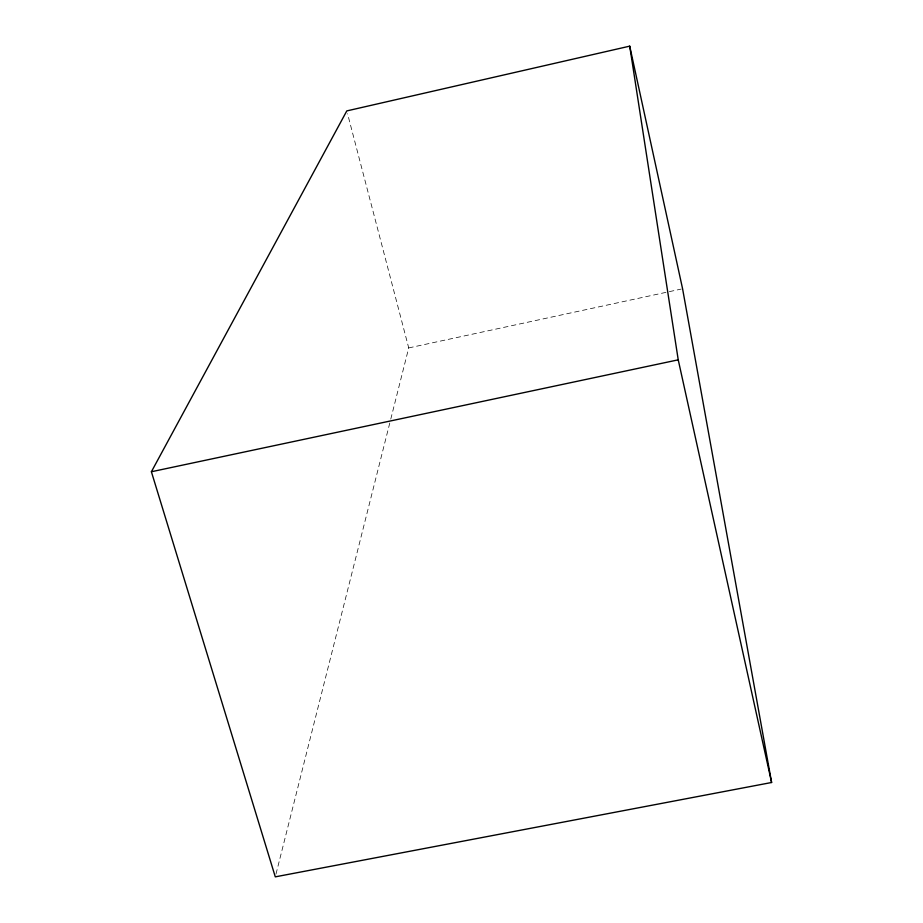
<?xml version="1.0" encoding="UTF-8"?>
<svg xmlns="http://www.w3.org/2000/svg" width="923" height="923" viewBox="0 0 923 923"><rect width="100%" height="100%" fill="white"/><g stroke="black" fill="none" stroke-linecap="round" stroke-linejoin="round"><path stroke-width="0.69" stroke-dasharray="4.62 3.46" d="M276 874.058L390.417 420.496M390.775 419.1L408.727 347.925L347.544 113.702M408.727 347.925L681.174 289.084"/><path stroke-width="1.38" d="M151.395 471.745L346.806 110.91L629.717 46.15L682.582 288.772L771.605 782.496L275.296 876.85L151.395 471.745L678.232 359.832L629.717 46.15M678.232 359.832L771.605 782.496"/></g></svg>
